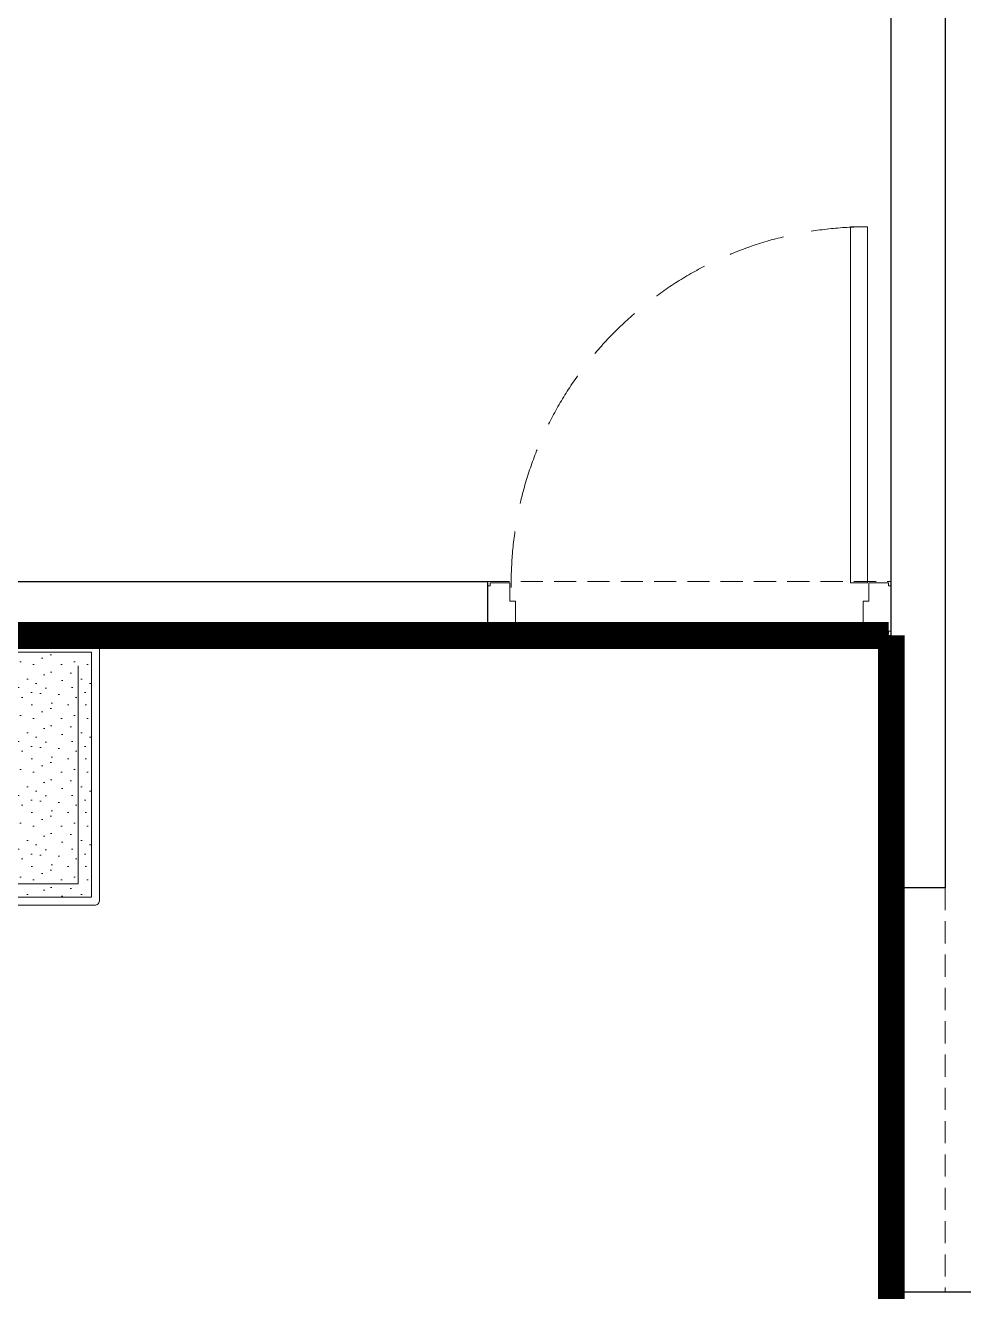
# Model space of a CAD drawing. Header units: feet. Extents: x 9612924 to 9629632, y -7132871 to -7123531.
# Drawn here: x 9626194 to 9627936, y -7128316 to -7125964 of the extents above; entities that cross this region are included whole.
import ezdxf

# ---------------------------------------------------------------- set-up
doc = ezdxf.new("R2010")
doc.units = ezdxf.units.FT
doc.header["$LTSCALE"] = 33
doc.header["$MEASUREMENT"] = 0
for name, pattern in [('a_p6_plan_L18$0$HIDDEN', [0.375, 0.25, -0.125]), ('ACAD_ISO03W100', [30, 12, -18]), ('HIDDEN2', [4.7625, 3.175, -1.5875])]:
    doc.linetypes.add(name, pattern=pattern)
for name, color, linetype, lineweight in [('Door', 2, 'Continuous', 13), ('LENS-CURTAIN', 5, 'a_p6_plan_L18$0$HIDDEN', 9), ('LENS-DOOR', 34, 'Continuous', 20), ('LENS-HATCH', 251, 'Continuous', 5), ('LENS-PARTITION', 21, 'Continuous', 25), ('LK-FF&E FLOOR', 1, 'Continuous', 9), ('LN-ELEVATION-2', 103, 'Continuous', 20), ('LN-ELEVATION-5', 167, 'Continuous', 5)]:
    doc.layers.add(name, color=color, linetype=linetype, lineweight=lineweight)
doc.layers.add('LAMINATE FINISH', color=80, linetype='Continuous')
doc.layers.add('LK-FLUTTED FINISH', color=20, linetype='Continuous', lineweight=30, true_color=0xff5e29)
doc.layers.add('LK-MIRROR', color=133, linetype='Continuous', lineweight=13, true_color=0x44c9e4)

# ---------------------------------------------------------------- blocks, each defined once
blk = doc.blocks.new('3 seater Bench 1385')
at = {"layer": 'LENS-HATCH', "lineweight": 0}
h = blk.add_hatch(dxfattribs=at)
h.set_pattern_fill('STIP1', color=177, scale=100, angle=270, pattern_type=2)
h.set_pattern_definition([(270, (6617025.25, -170439.11), (100, -2e-13), [0, -100]), (270, (6617009.25, -170451.11), (100, -2e-13), [0, -100]), (270, (6616985.25, -170446.11), (100, -2e-13), [0, -100]), (270, (6616962.25, -170481.11), (100, -2e-13), [0, -100]), (270, (6616998.25, -170478.11), (100, -2e-13), [0, -100]), (270, (6617022.25, -170505.11), (100, -2e-13), [0, -100]), (270, (6617029.25, -170470.11), (100, -2e-13), [0, -100]), (270, (6616988.25, -170512.11), (100, -2e-13), [0, -100]), (270, (6616956.25, -170507.11), (100, -2e-13), [0, -100]), (270, (6616941.25, -170433.11), (100, -2e-13), [0, -100]), (270, (6616961.25, -170451.11), (100, -2e-13), [0, -100]), (270, (6616942.25, -170465.11), (100, -2e-13), [0, -100]), (270, (6617006.25, -170526.11), (100, -2e-13), [0, -100]), (270, (6616981.25, -170494.11), (100, -2e-13), [0, -100]), (270, (6617014.25, -170486.11), (100, -2e-13), [0, -100]), (270, (6617005.25, -170503.11), (100, -2e-13), [0, -100]), (270, (6616978.25, -170467.11), (100, -2e-13), [0, -100]), (270, (6617032.25, -170495.11), (100, -2e-13), [0, -100]), (270, (6616973.25, -170526.11), (100, -2e-13), [0, -100]), (270, (6616943.25, -170523.11), (100, -2e-13), [0, -100])])
h.paths.add_polyline_path([(677.5, 227.5), (225.8, 227.5), (225.8, -227.5), (677.5, -227.5)])
h.paths.add_polyline_path([(-225.8, 227.5), (225.8, 227.5), (225.8, -227.5), (-225.8, -227.5)])
h.paths.add_polyline_path([(-677.5, 227.5), (-225.8, 227.5), (-225.8, -227.5), (-677.5, -227.5)])
at = {"layer": 'LN-ELEVATION-2', "ltscale": 0.5}
for points in [[(-677.5, 227.5), (-225.8, 227.5), (-225.8, -227.5), (-677.5, -227.5)], [(-225.8, 227.5), (225.8, 227.5), (225.8, -227.5), (-225.8, -227.5)], [(677.5, 227.5), (225.8, 227.5), (225.8, -227.5), (677.5, -227.5)]]:
    blk.add_lwpolyline(points, close=True, dxfattribs=at)
at = {"layer": 'LN-ELEVATION-5', "ltscale": 0.5}
blk.add_lwpolyline([(682.5, 242.5), (-682.5, 242.5, 0.414214), (-692.5, 232.5), (-692.5, -232.5, 0.414214), (-682.5, -242.5), (682.5, -242.5, 0.414214), (692.5, -232.5), (692.5, 232.5, 0.414214)], format="xyb", close=True, dxfattribs=at)
blk.add_lwpolyline([(677.5, 227.5), (-677.5, 227.5), (-677.5, -227.5), (677.5, -227.5)], close=True, dxfattribs=at)
at = {"layer": 'LN-ELEVATION-5', "linetype": 'HIDDEN2', "ltscale": 11}
blk.add_lwpolyline([(-652.5, 202.5), (652.5, 202.5), (652.5, -202.5), (-652.5, -202.5)], close=True, dxfattribs=at)
blk = doc.blocks.new('*U40')
at = {"layer": 'LENS-DOOR'}
for p, q in [((548121.7, 1779235.3), (548121.7, 1778573.8)), ((548121.7, 1779235.3), (548153, 1779235.3)), ((548153, 1778573.8), (548153, 1779235.3)), ((547447.3, 1778568.6), (547452.5, 1778568.6)), ((547447.3, 1778484.1), (547447.3, 1778568.6)), ((547452.5, 1778573.8), (547488.9, 1778573.8)), ((547452.5, 1778568.6), (547452.5, 1778573.8)), ((547488.9, 1778539.9), (547488.9, 1778573.8)), ((548121.7, 1778573.8), (548153, 1778573.8)), ((548192.1, 1778573.8), (548155.6, 1778573.8)), ((548155.6, 1778539.9), (548155.6, 1778573.8)), ((548192.1, 1778568.6), (548192.1, 1778573.8)), ((548197.3, 1778568.6), (548192.1, 1778568.6)), ((548197.3, 1778484.1), (548197.3, 1778568.6)), ((547488.9, 1778539.9), (547499.3, 1778539.9)), ((547499.3, 1778478.9), (547499.3, 1778539.9)), ((548145.2, 1778478.9), (548145.2, 1778539.9)), ((548155.6, 1778539.9), (548145.2, 1778539.9)), ((547447.3, 1778484.1), (547452.5, 1778484.1)), ((547452.5, 1778478.9), (547452.5, 1778484.1)), ((547452.5, 1778478.9), (547499.3, 1778478.9)), ((548192.1, 1778478.9), (548145.2, 1778478.9)), ((548192.1, 1778478.9), (548192.1, 1778484.1)), ((548197.3, 1778484.1), (548192.1, 1778484.1))]:
    blk.add_line(p, q, dxfattribs=at)
at = {"layer": 'LENS-DOOR', "color": 7, "linetype": 'HIDDEN2'}
blk.add_ellipse((548153, 1778573.8), major_axis=(-661.5, 0), ratio=1, start_param=-1.570791, end_param=0.051209, dxfattribs=at)

msp = doc.modelspace()

# ---------------------------------------------------------------- linework, layer by layer
at = {"layer": 'LAMINATE FINISH', "color": 85, "linetype": 'ACAD_ISO03W100', "ltscale": 0.05, "true_color": 0x58ba48, "const_width": 50}
msp.add_lwpolyline([(9627052.1, -7127097), (9627796.9, -7127097)], dxfattribs=at)
at = {"layer": 'LENS-CURTAIN', "ltscale": 5}
for points in [[(9627802.1, -7127097), (9627052.1, -7127097), (9627052.1, -7126997), (9627802.1, -7126997)], [(9627902.1, -7127566), (9627902.1, -7128316), (9627802.1, -7128316), (9627802.1, -7127566)]]:
    msp.add_lwpolyline(points, close=True, dxfattribs=at)
at = {"layer": 'LENS-PARTITION'}
for points in [[(9627902.1, -7127566), (9627802.1, -7127566), (9627802.1, -7125816), (9627902.1, -7125816)], [(9624947.1, -7127097), (9624947.1, -7126997), (9627052.1, -7126997), (9627052.1, -7127097)], [(9627802.1, -7128316), (9628963.1, -7128316), (9628963.1, -7128416), (9627802.1, -7128416)]]:
    msp.add_lwpolyline(points, close=True, dxfattribs=at)
at = {"layer": 'LK-FLUTTED FINISH', "linetype": 'ACAD_ISO03W100', "ltscale": 0.05, "const_width": 50}
msp.add_lwpolyline([(9627802.1, -7127097), (9627802.1, -7132391)], dxfattribs=at)
at = {"layer": 'LK-MIRROR', "linetype": 'ACAD_ISO03W100', "ltscale": 0.05, "const_width": 50}
msp.add_lwpolyline([(9623934.1, -7128215), (9624947.1, -7128215), (9624947.1, -7127097), (9627052.1, -7127097)], dxfattribs=at)

# ---------------------------------------------------------------- block references
at = {"layer": 'Door'}
msp.add_blockref('*U40', (9079604.8, -8905573.3), dxfattribs=at)
at = {"layer": 'LK-FF&E FLOOR'}
msp.add_blockref('3 seater Bench 1385', (9625639.6, -7127355.7), dxfattribs=at)

doc.saveas('drawing.dxf')
